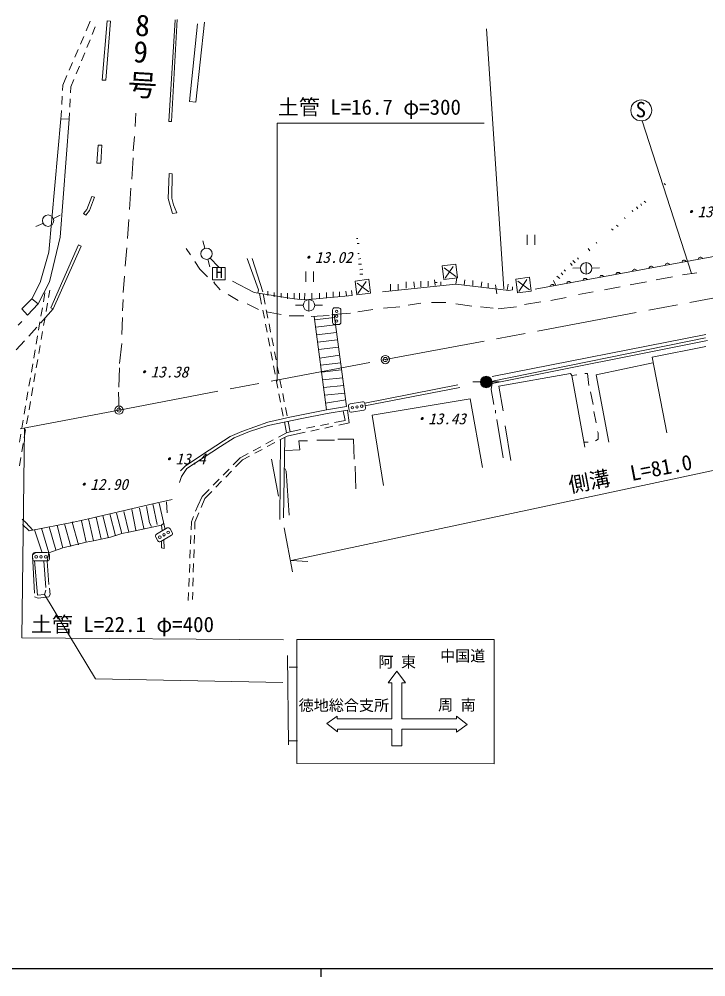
# Model space of a CAD drawing. Units: millimetres, scale not verified. Extents: x 40000 to 680000, y 20000 to 380000.
# Drawn here: x 131961 to 213966, y 204000 to 318370 of the extents above; entities that cross this region are included whole.
import ezdxf
from ezdxf.enums import TextEntityAlignment as Align

# ---------------------------------------------------------------- set-up
doc = ezdxf.new("R2010")
doc.units = ezdxf.units.MM
doc.header["$LTSCALE"] = 1000
doc.header["$PDMODE"] = 32
doc.header["$PDSIZE"] = 500
doc.linetypes.add('CHAIN', pattern=[18.5, 12, -1.5, 3.5, -1.5])
for name, color, linetype, lineweight in [('M-BGD', 7, 'Continuous', 13), ('M-BMK', 2, 'CHAIN', 13), ('M-BMK-SRVR', 3, 'Continuous', 13), ('M-STR-HTXT', 7, 'Continuous', 13), ('M-STR-STRC', 7, 'Continuous', 13), ('M-TTL-BAND', 7, 'Continuous', 25)]:
    doc.layers.add(name, color=color, linetype=linetype, lineweight=lineweight)
doc.styles.add('@ＭＳ ゴシック', font='')
doc.styles.add('ＭＳ ゴシック', font='')
doc.styles.get('@ＭＳ ゴシック').set_extended_font_data('@MS Gothic')
doc.styles.get('ＭＳ ゴシック').set_extended_font_data('MS Gothic')

msp = doc.modelspace()

# ---------------------------------------------------------------- hatches: boundary and pattern name
at = {"layer": 'M-BGD'}
msp.add_hatch(color=256, dxfattribs=at).paths.add_polyline_path([(188410, 275036, -1), (187044, 275036, -1)])

# ---------------------------------------------------------------- linework, layer by layer
for p, q in [((139961, 316958), (140459, 318117)), ((140691, 316557), (141052, 317446)), ((139290, 315396), (139685, 316315)), ((140051, 314982), (140427, 315908)), ((138619, 313834), (139014, 314753)), ((139411, 313407), (139788, 314333)), ((137948, 312272), (138343, 313191)), ((138772, 311832), (139148, 312758)), ((137174, 310469), (137672, 311629)), ((138147, 310293), (138508, 311183)), ((137140, 309863), (137174, 310469)), ((138108, 309565), (138147, 310293)), ((137044, 308166), (137100, 309165)), ((138019, 307867), (138072, 308866)), ((136932, 306465), (136971, 306862)), ((136971, 306862), (137005, 307467)), ((137944, 306439), (137982, 307168)), ((145907, 307143), (145822, 305534)), ((135493, 290548), (136932, 306465)), ((137944, 306439), (136848, 292326)), ((136932, 306465), (137944, 306439)), ((212234, 287996), (206364, 306230)), ((145738, 304349), (145568, 302655)), ((145568, 301809), (145399, 299269)), ((208984, 298761), (209153, 298591)), ((145314, 298168), (145145, 295628)), ((206190, 296305), (206274, 296136)), ((206613, 296644), (206782, 296475)), ((205174, 295543), (205258, 295374)), ((205682, 295967), (205851, 295713)), ((134797, 293978), (133970, 293589)), ((136873, 294952), (136046, 294564)), ((145060, 294443), (144891, 292157)), ((204242, 294697), (204327, 294527)), ((202718, 293342), (202888, 293173)), ((203311, 293765), (203480, 293596)), ((136848, 292326), (135578, 286992)), ((154123, 291022), (153882, 291903)), ((172238, 292157), (172408, 292157)), ((192627, 292629), (192627, 291429)), ((193527, 291429), (193527, 292629)), ((200856, 291733), (200940, 291564)), ((134477, 286907), (135493, 290548)), ((144806, 291056), (144637, 288855)), ((151918, 290971), (152426, 290209)), ((172323, 291564), (172577, 291564)), ((199924, 290971), (200094, 290717)), ((152934, 289447), (153527, 288516)), ((154727, 288809), (154485, 289691)), ((154712, 289871), (155813, 288770)), ((159200, 289786), (160554, 286061)), ((159792, 289786), (161062, 285807)), ((172408, 290379), (172577, 290379)), ((172746, 289786), (172492, 289701)), ((198083, 289532), (198371, 289282)), ((198654, 289871), (198739, 289701)), ((153527, 288516), (154458, 287585)), ((156569, 288724), (155069, 288724)), ((155069, 288724), (155069, 287224)), ((156569, 287224), (156569, 288724)), ((166192, 288219), (166192, 287019)), ((167092, 287019), (167092, 288219)), ((172492, 289109), (172831, 289109)), ((173000, 288516), (172662, 288431)), ((182473, 288917), (184113, 289126)), ((182683, 287268), (182473, 288917)), ((182708, 288677), (184113, 287642)), ((183806, 288849), (182817, 287444)), ((184113, 289126), (184323, 287477)), ((197046, 288431), (197215, 288262)), ((197791, 289215), (198019, 288952)), ((198073, 288652), (198987, 288653)), ((199665, 289299), (199668, 287933)), ((200366, 288652), (201280, 288653)), ((144552, 287669), (144383, 285722)), ((155069, 287224), (156569, 287224)), ((157422, 287077), (160046, 285722)), ((172074, 287093), (173714, 287302)), ((172284, 285444), (172074, 287093)), ((172662, 287923), (173000, 287923)), ((173714, 287302), (173924, 285653)), ((179943, 287077), (179943, 286399)), ((180790, 287077), (180790, 286484)), ((181552, 287246), (181636, 286569)), ((184323, 287477), (182683, 287268)), ((184092, 286738), (184261, 287754)), ((185192, 287246), (185108, 286653)), ((186124, 287161), (186124, 286569)), ((191274, 287332), (192914, 287541)), ((191485, 285684), (191274, 287332)), ((191510, 287093), (192914, 286058)), ((192607, 287264), (191619, 285860)), ((192914, 287541), (193124, 285893)), ((195776, 287161), (196030, 286653)), ((196187, 287691), (196515, 287386)), ((196707, 288093), (196876, 287839)), ((210000, 287585), (208052, 287246)), ((212878, 288093), (211185, 287839)), ((133461, 284960), (134477, 286907)), ((135578, 286992), (134223, 284367)), ((135613, 286004), (135461, 285123)), ((155305, 286992), (155220, 286907)), ((155220, 286907), (155982, 286061)), ((160554, 286061), (160470, 285637)), ((171646, 285976), (171730, 285383)), ((172310, 286853), (173714, 285818)), ((173407, 287025), (172419, 285621)), ((184092, 286738), (175371, 285807)), ((176302, 286738), (176302, 285976)), ((177234, 286738), (177234, 286061)), ((178165, 286992), (178165, 286230)), ((179096, 286992), (179181, 286315)), ((181636, 286907), (181890, 286907)), ((182314, 286992), (182314, 286653)), ((190442, 285976), (184092, 286738)), ((187224, 286992), (187140, 286399)), ((187986, 286823), (187986, 286315)), ((188833, 286653), (189002, 285553)), ((190357, 286738), (190245, 286000)), ((190865, 286061), (190442, 285976)), ((190865, 286399), (190865, 286061)), ((203734, 286399), (201872, 286061)), ((206867, 286992), (204920, 286653)), ((132276, 283775), (133461, 284960)), ((133461, 284960), (134223, 284367)), ((135033, 285675), (134849, 284594)), ((144383, 284875), (144298, 283521)), ((156914, 285468), (158099, 284791)), ((160046, 285722), (164788, 284960)), ((160669, 285622), (160920, 284318)), ((161110, 285551), (161345, 284346)), ((161655, 285891), (161655, 285383)), ((162417, 285722), (162417, 285214)), ((163264, 285637), (163264, 285129)), ((164026, 285637), (164026, 284960)), ((164788, 284960), (164788, 285637)), ((166023, 284849), (164788, 284960)), ((165432, 285645), (165421, 284954)), ((166058, 285637), (166023, 284849)), ((166023, 284849), (166566, 284875)), ((171730, 285383), (166566, 284875)), ((166566, 284875), (166569, 283510)), ((166904, 285637), (166904, 284960)), ((167836, 285637), (167836, 284960)), ((168682, 285722), (168682, 285045)), ((169444, 285807), (169444, 285129)), ((170206, 285807), (170206, 285214)), ((170968, 285891), (171053, 285383)), ((173924, 285653), (172284, 285444)), ((193124, 285893), (191485, 285684)), ((197300, 285129), (195437, 284791)), ((200517, 285807), (198739, 285468)), ((132953, 283013), (132276, 283775)), ((134223, 284367), (132953, 283013)), ((134731, 283904), (134562, 282918)), ((135341, 284433), (135171, 283447)), ((159200, 284367), (160554, 283690)), ((161479, 283659), (161671, 282678)), ((164974, 284228), (165888, 284229)), ((167267, 284228), (168181, 284229)), ((169386, 283646), (169383, 282146)), ((170136, 283895), (169636, 283895)), ((170383, 282144), (170386, 283644)), ((174186, 283690), (172408, 283436)), ((177403, 284029), (175456, 283859)), ((179943, 284452), (178419, 284198)), ((181213, 284537), (182906, 284537)), ((184092, 284367), (186039, 284113)), ((187055, 284029), (188579, 283859)), ((189172, 283775), (191373, 284029)), ((194252, 284621), (192304, 284283)), ((135052, 282758), (134881, 281772)), ((144298, 282759), (144214, 280727)), ((161053, 283631), (161243, 282649)), ((161486, 283436), (163264, 283097)), ((164195, 282928), (165973, 282928)), ((166822, 282841), (168976, 282993)), ((167189, 282867), (168650, 271724)), ((167242, 282458), (169631, 282754)), ((171060, 272122), (169585, 283099)), ((132276, 282251), (131852, 281827)), ((134054, 281573), (133123, 280513)), ((134445, 282228), (134276, 281242)), ((161376, 281962), (161565, 280980)), ((161805, 281990), (161996, 281009)), ((167358, 281577), (169750, 281869)), ((169633, 281895), (170133, 281895)), ((134159, 280552), (133990, 279567)), ((134762, 281083), (134592, 280097)), ((161698, 280293), (161887, 279311)), ((162130, 280322), (162321, 279340)), ((167478, 280663), (169876, 280935)), ((188460, 275680), (213952, 280729)), ((213934, 280308), (188494, 275139)), ((132614, 279965), (131598, 278864)), ((134472, 279407), (134302, 278422)), ((144214, 279626), (143960, 277255)), ((167590, 279804), (169991, 280075)), ((167707, 278912), (170109, 279202)), ((188448, 274860), (214151, 279977)), ((213979, 279287), (207544, 278017)), ((133872, 278877), (133704, 277891)), ((162020, 278624), (162210, 277642)), ((162455, 278653), (162647, 277672)), ((167839, 277904), (170238, 278240)), ((207544, 278017), (209322, 268958)), ((133586, 277201), (133418, 276215)), ((134183, 277732), (134012, 276747)), ((162343, 276955), (162532, 275973)), ((162781, 276985), (162972, 276003)), ((167953, 277038), (170358, 277347)), ((207629, 277340), (200856, 275901)), ((133893, 276057), (133723, 275072)), ((143960, 276747), (143850, 274423)), ((168061, 276213), (170472, 276501)), ((189256, 274546), (197808, 276070)), ((197808, 276070), (197977, 275816)), ((198570, 275901), (197977, 275816)), ((197977, 275816), (199501, 267265)), ((199501, 276070), (199840, 276070)), ((199840, 276070), (200009, 274631)), ((200856, 275901), (202380, 267857)), ((133300, 275525), (133132, 274539)), ((162665, 275285), (162854, 274303)), ((163106, 275316), (163297, 274335)), ((168183, 275286), (170599, 275552)), ((168303, 274365), (170725, 274620)), ((184346, 274715), (173254, 272514)), ((186131, 275072), (187045, 275073)), ((188494, 275139), (188325, 274123)), ((188424, 275072), (189338, 275073)), ((189764, 271583), (189256, 274546)), ((133014, 273849), (132846, 272864)), ((133603, 274382), (133433, 273397)), ((143839, 273820), (143888, 271688)), ((162987, 273616), (163177, 272634)), ((163431, 273648), (163623, 272666)), ((184600, 274377), (173254, 272175)), ((188325, 274123), (188664, 272345)), ((200178, 273869), (200517, 272345)), ((133314, 272707), (133143, 271721)), ((168546, 272515), (170956, 272902)), ((172967, 272676), (171487, 272432)), ((173335, 271977), (173254, 272470)), ((185807, 273023), (174101, 271075)), ((185807, 273023), (187309, 264809)), ((132728, 272174), (132560, 271188)), ((163309, 271947), (163499, 270965)), ((163757, 271979), (163948, 270997)), ((170907, 270452), (170663, 271589)), ((171380, 270173), (171171, 271672)), ((171281, 272145), (171362, 271652)), ((171649, 271446), (173129, 271689)), ((174101, 271075), (175456, 262693)), ((188833, 271667), (188833, 271329)), ((200602, 271498), (200856, 270143)), ((132442, 270498), (132274, 269512)), ((133024, 271032), (132854, 270046)), ((164279, 270825), (161655, 270228)), ((163632, 270278), (163884, 268974)), ((164082, 270310), (164317, 269106)), ((167955, 269849), (168935, 270049)), ((169621, 270189), (170907, 270452)), ((170118, 269899), (171380, 270173)), ((189002, 270567), (189764, 265995)), ((132156, 268822), (131988, 267836)), ((132734, 269357), (132564, 268371)), ((162915, 268450), (163884, 268974)), ((163884, 268974), (164317, 269106)), ((164317, 269106), (165604, 269368)), ((164850, 268757), (166112, 269031)), ((166290, 269509), (167269, 269709)), ((166796, 269179), (167773, 269391)), ((168457, 269539), (169434, 269751)), ((190018, 269805), (190696, 265656)), ((201025, 269127), (201110, 268958)), ((201110, 268958), (201110, 268196)), ((132445, 267681), (132274, 266696)), ((161419, 267642), (162299, 268117)), ((161595, 267325), (162478, 267796)), ((163176, 268169), (163094, 258629)), ((163095, 268125), (163949, 268582)), ((163687, 268450), (163518, 258798)), ((163949, 268582), (164850, 268757)), ((166396, 268027), (165380, 268027)), ((165380, 268027), (165465, 266926)), ((167497, 268111), (169614, 268111)), ((170037, 268196), (171900, 268196)), ((171900, 268196), (171984, 265825)), ((199416, 267857), (199924, 267857)), ((201110, 268196), (200771, 268027)), ((158339, 265976), (159308, 266500)), ((159924, 266833), (160804, 267309)), ((160096, 266524), (160978, 266995)), ((165465, 266926), (163772, 266841)), ((132155, 266006), (131985, 265021)), ((157515, 265138), (158339, 265976)), ((157814, 264907), (158624, 265738)), ((158624, 265738), (159478, 266194)), ((162078, 265825), (162925, 261423)), ((156322, 263926), (157024, 264639)), ((156628, 263689), (157326, 264405)), ((163856, 264386), (163687, 264725)), ((164195, 259137), (163856, 264386)), ((172069, 264979), (172154, 262269)), ((155130, 262715), (155831, 263427)), ((155441, 262472), (156139, 263188)), ((153814, 261377), (154639, 262216)), ((154143, 261139), (154953, 261970)), ((150225, 260999), (147939, 260491)), ((153284, 260254), (153814, 261377)), ((153682, 260051), (154143, 261139)), ((147939, 260491), (140234, 258713)), ((145399, 259814), (145907, 257359)), ((146330, 259983), (146838, 257528)), ((147177, 260153), (147516, 258205)), ((147939, 260491), (148447, 258036)), ((148701, 260576), (149378, 257443)), ((149548, 260745), (149647, 259425)), ((153036, 259621), (153284, 260254)), ((132331, 258671), (132740, 258272)), ((140234, 258713), (138456, 258290)), ((140234, 258713), (140827, 256089)), ((141166, 258883), (141758, 256258)), ((141951, 259108), (142605, 256512)), ((142797, 259280), (143452, 256681)), ((143571, 259366), (144214, 256935)), ((144468, 259560), (145060, 257105)), ((152533, 258337), (152781, 258969)), ((152949, 258319), (153409, 259407)), ((132377, 258032), (133150, 257263)), ((132740, 258272), (133612, 257352)), ((133150, 257263), (138456, 258290)), ((133782, 257380), (134661, 254753)), ((134613, 257571), (135493, 254649)), ((135550, 257743), (136340, 254988)), ((136494, 257910), (137186, 255242)), ((137382, 258101), (138118, 255411)), ((138287, 258290), (138456, 258290)), ((138287, 258290), (139049, 255581)), ((139388, 258459), (139980, 255919)), ((145060, 257105), (146161, 257359)), ((146161, 257359), (148955, 257951)), ((147516, 258205), (147770, 257782)), ((149652, 257604), (148357, 256847)), ((149209, 258121), (148955, 257951)), ((149040, 257274), (148955, 257951)), ((150246, 257082), (149994, 257514)), ((152496, 257397), (152533, 258337)), ((152921, 257444), (152949, 258319)), ((140827, 256089), (142859, 256512)), ((144214, 256935), (142859, 256512)), ((145060, 257105), (144214, 256935)), ((148267, 256505), (148519, 256074)), ((148861, 255984), (150157, 256740)), ((149253, 256220), (149294, 255157)), ((152429, 255698), (152469, 256698)), ((152867, 255745), (152899, 256745)), ((137186, 255242), (135493, 254649)), ((137186, 255242), (139980, 255919)), ((140827, 256089), (139980, 255919)), ((148955, 255242), (148955, 256039)), ((149294, 255157), (148955, 255242)), ((133884, 254649), (133546, 254395)), ((133546, 254395), (133800, 249823)), ((133573, 254415), (133573, 253915)), ((135323, 254665), (133823, 254665)), ((135493, 254649), (135324, 253633)), ((135573, 253915), (135573, 254415)), ((152362, 254000), (152402, 254999)), ((152814, 254046), (152845, 255046)), ((133800, 253718), (134138, 249569)), ((133823, 253665), (135323, 253665)), ((134900, 253633), (135154, 250501)), ((135324, 253633), (135493, 250839)), ((152296, 252301), (152335, 253300)), ((152760, 252347), (152792, 253347)), ((152706, 250648), (152738, 251647)), ((152229, 250602), (152268, 251602)), ((134223, 249231), (133800, 249400)), ((134138, 249569), (134985, 249654)), ((135493, 249400), (134223, 249231)), ((135154, 250162), (134985, 249654)), ((135662, 249654), (135493, 249400)), ((135578, 250416), (135662, 249654)), ((152164, 248963), (152201, 249903)), ((152656, 249074), (152684, 249948))]:
    msp.add_line(p, q, dxfattribs=at)
for points in [[(142460, 318176), (142872, 318137), (142319, 311073), (141885, 311094)], [(141383, 303315), (141844, 303307), (141727, 301170), (141243, 301162)], [(149864, 299928), (150239, 299912), (150184, 297010), (150379, 296206), (150785, 295231), (150278, 295169), (149739, 296963)], [(140644, 297200), (140961, 297102), (140367, 295508), (139935, 294957), (139664, 295155), (140044, 295654)]]:
    msp.add_lwpolyline(points, close=True, dxfattribs=at)
for points in [[(150602, 318297), (149848, 306155), (150160, 306139), (150834, 318318)], [(153266, 317805), (152307, 308526), (153079, 308456), (154109, 317993)], [(247134, 295727), (237093, 294104), (193564, 286116)], [(134511, 282055), (136029, 283776), (135738, 283896), (139042, 291400), (139354, 291267), (136029, 283776)], [(169315, 283087), (169444, 283087), (171538, 283263)], [(168422, 273461), (168424, 273449), (170850, 273686)], [(171171, 271672), (168736, 271277), (165728, 270692), (161714, 269826), (159479, 269123), (157619, 268374), (156018, 267353), (151993, 264720), (151337, 263738), (151115, 263024)], [(171060, 272122), (168650, 271724), (164279, 270825)], [(151232, 264428), (151817, 265013), (154637, 266909), (157153, 268547), (158534, 269144), (161655, 270228)]]:
    msp.add_lwpolyline(points, dxfattribs=at)
for centre, radius in [((206257, 307475), 1250), ((135413, 294307), 683), ((154341, 290358), 683), ((199669, 288616), 683), ((166570, 284192), 683), ((169884, 282895), 150), ((169885, 283470), 150), ((169884, 282320), 150), ((187727, 275036), 683), ((172308, 272061), 150), ((172875, 272154), 150), ((171741, 271967), 150), ((148760, 256504), 150), ((149257, 256794), 150), ((149753, 257084), 150), ((133998, 254165), 150), ((134573, 254165), 150), ((135148, 254165), 150)]:
    msp.add_circle(centre, radius, dxfattribs=at)
for centre, radius, start, end in [((211362, 289325), 256, 23.07837, 177.71761), ((213329, 289686), 256, 23.07837, 177.71761), ((205460, 288242), 256, 23.07837, 177.71761), ((207428, 288603), 256, 23.07837, 177.71761), ((209395, 288964), 256, 23.07837, 177.71761), ((199559, 287159), 256, 23.07837, 177.71761), ((201526, 287520), 256, 23.07837, 177.71761), ((203493, 287881), 256, 23.07837, 177.71761), ((195625, 286437), 256, 23.07837, 177.71761), ((197592, 286798), 256, 23.07837, 177.71761), ((169636, 283645), 250, 89.92185, 179.92185), ((170136, 283645), 250, 359.92185, 89.92185), ((169633, 282145), 250, 179.92185, 269.92185), ((170133, 282145), 250, 269.92185, 359.92185), ((171527, 272186), 250, 99.35367, 189.35367), ((173007, 272430), 250, 9.35367, 99.35367), ((171609, 271692), 250, 189.35367, 279.35367), ((173089, 271936), 250, 279.35367, 9.35367), ((149778, 257388), 250, 30.29221, 120.29221), ((148483, 256631), 250, 120.29221, 210.29221), ((150030, 256956), 250, 300.29221, 30.29221), ((148735, 256200), 250, 210.29221, 300.29221), ((133823, 254415), 250, 90, 180), ((133823, 253915), 250, 180, 270), ((135323, 254415), 250, 360, 90), ((135323, 253915), 250, 270, 360)]:
    msp.add_arc(centre, radius, start, end, dxfattribs=at)
at = {"layer": 'M-BMK'}
for p, q in [((143888, 271688), (175686, 277719)), ((77532, 259162), (143888, 271688))]:
    msp.add_line(p, q, dxfattribs=at)
msp.add_lwpolyline([(175686, 277719), (253180, 292241), (274249, 295422)], dxfattribs=at)
at = {"layer": 'M-BMK-SRVR'}
for centre in [(175686, 277719), (143888, 271688)]:
    msp.add_circle(centre, 500, dxfattribs=at)
for p in [(175686, 277719), (143888, 271688)]:
    msp.add_point(p, dxfattribs=at)
at = {"layer": 'M-STR-HTXT'}
for p, q in [((187478, 305957), (162756, 305957)), ((162756, 305957), (162756, 275139)), ((244219, 270761), (164449, 253718)), ((132614, 269466), (132276, 244489)), ((163602, 257613), (164618, 252363)), ((164449, 253718), (166446, 253615)), ((132276, 244489), (163522, 244252))]:
    msp.add_line(p, q, dxfattribs=at)
at = {"layer": 'M-STR-STRC'}
for p, q in [((187777, 317219), (189849, 286145)), ((134985, 249654), (141081, 239579)), ((164026, 242373), (164110, 231705)), ((164186, 240999), (165202, 240999)), ((141081, 239579), (163433, 239155)), ((164186, 232193), (165209, 232193))]:
    msp.add_line(p, q, dxfattribs=at)
for points in [[(165111, 244288), (188686, 244275), (188686, 229450), (165119, 229482)], [(176464, 231601), (177657, 231601), (177660, 233569), (184177, 233568), (184177, 233209), (185447, 234141), (184177, 235148), (184178, 234796), (177659, 234805), (177659, 239119), (178112, 239119), (177070, 240509), (176043, 239106), (176457, 239106), (176458, 234818), (169944, 234818), (169944, 235142), (168721, 234241), (169962, 233257), (169963, 233568), (176466, 233568)]]:
    msp.add_lwpolyline(points, close=True, dxfattribs=at)
at = {"layer": 'M-TTL-BAND'}
for p, q in [((40000, 205000), (579000, 205000)), ((168000, 205000), (168000, 204000))]:
    msp.add_line(p, q, dxfattribs=at)

# ---------------------------------------------------------------- texts
at = {"layer": 'M-BGD', "style": '@ＭＳ ゴシック'}
for s, rotation, p in [('一般国道\u3000\u3000\u3000号', 266.563, (146158, 336871)), ('8', 356.563, (145703, 315633)), ('9', 356.563, (145480, 312468))]:
    msp.add_text(s, height=2566, rotation=rotation, dxfattribs=at).set_placement(p, align=Align.BOTTOM_LEFT)
at = {"layer": 'M-BGD', "style": 'ＭＳ ゴシック'}
for s, height, p in [('S', 1833, (205578, 306102)), ('H', 1320, (155407, 287043))]:
    msp.add_text(s, height=height, dxfattribs=at).set_placement(p, align=Align.BOTTOM_LEFT)
at = {"layer": 'M-BGD', "style": 'ＭＳ ゴシック', "oblique": 15}
for s, p in [('・13.14', (211179, 294312)), ('・13.02', (165481, 288865)), ('・13.38', (145860, 275180)), ('・13.43', (179011, 269590)), ('・13.4', (148843, 264795)), ('・12.90', (138657, 261754))]:
    msp.add_text(s, height=1320, dxfattribs=at).set_placement(p, align=Align.BOTTOM_LEFT)
at = {"layer": 'M-STR-HTXT', "style": 'ＭＳ ゴシック'}
for s, p in [('土管 L=16.7 φ=300', (162859, 306404)), ('土管 L=22.1 φ=400', (133372, 244622))]:
    msp.add_text(s, height=1833, dxfattribs=at).set_placement(p, align=Align.BOTTOM_LEFT)
msp.add_text('側溝\u3000L=81.0', height=1833, rotation=10.843, dxfattribs=at).set_placement((197858, 261263), align=Align.BOTTOM_LEFT)
at = {"layer": 'M-STR-STRC', "style": 'ＭＳ ゴシック'}
for s, p in [('中国道', (182226, 241282)), ('阿 東', (174857, 240556)), ('徳地総合支所', (165339, 235372)), ('周 南', (181989, 235426))]:
    msp.add_text(s, height=1320, dxfattribs=at).set_placement(p, align=Align.BOTTOM_LEFT)

doc.saveas('drawing.dxf')
